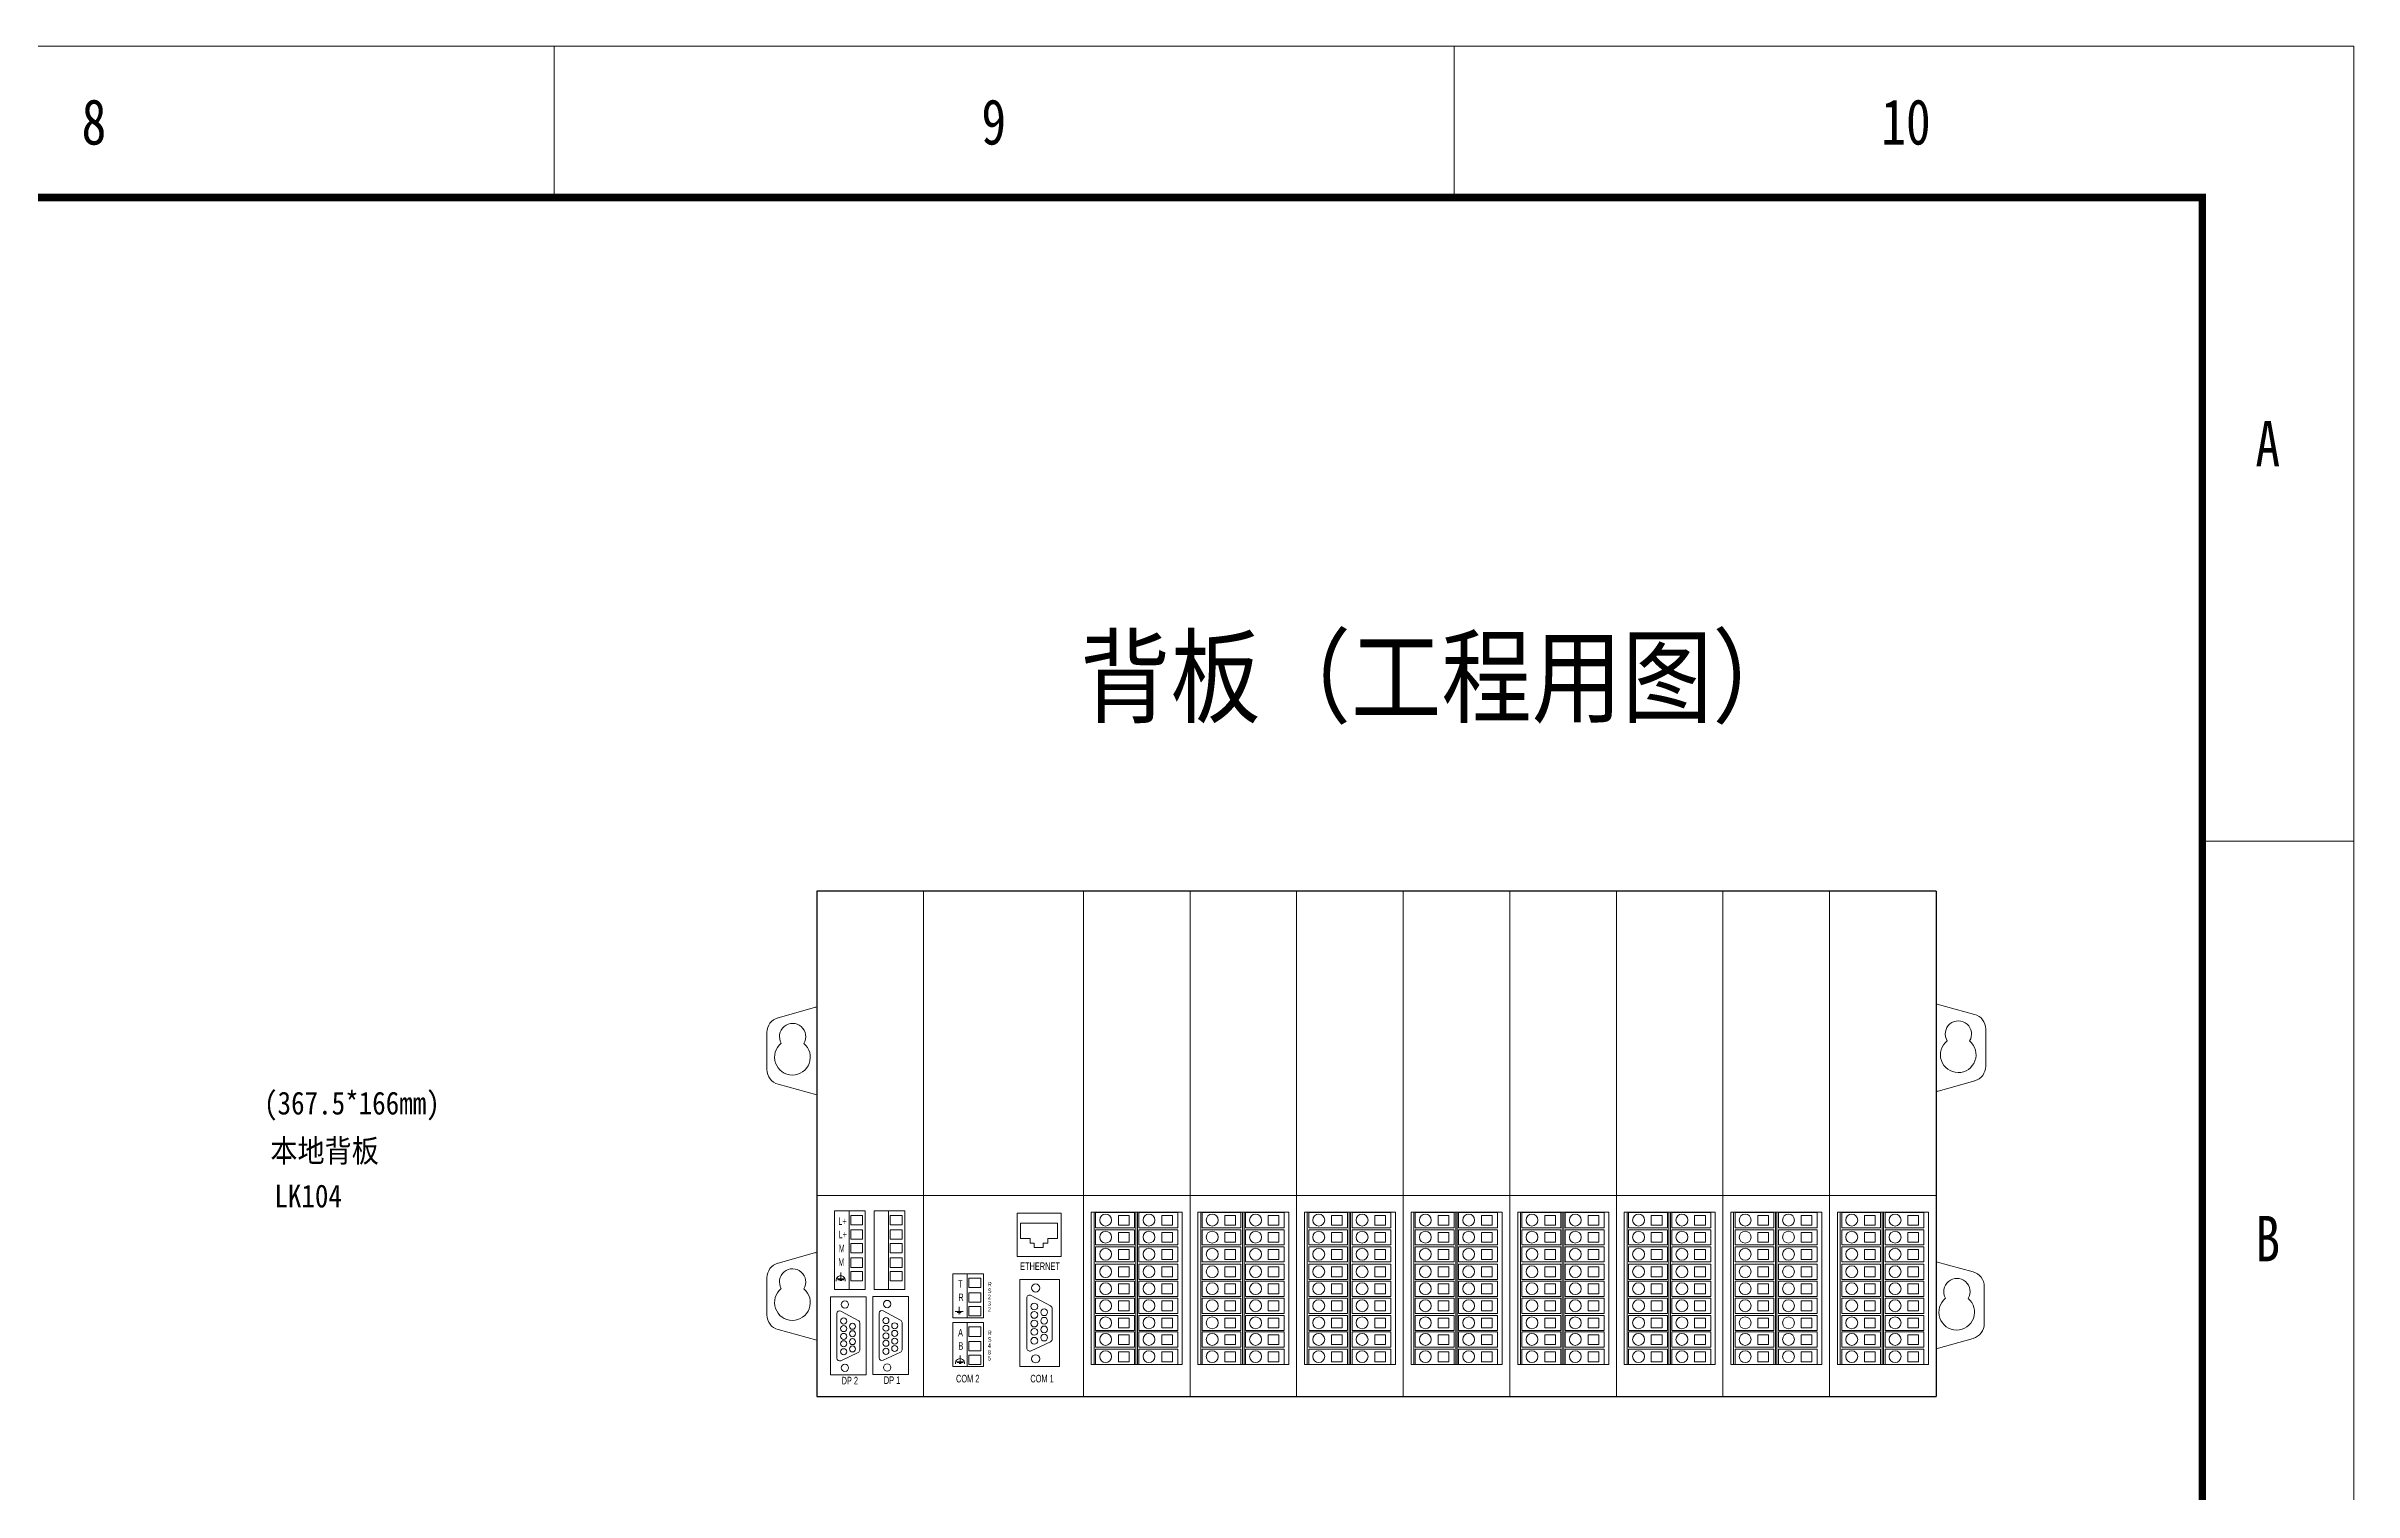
# Model space of a CAD drawing. Header units: millimetres. Extents: x 33157 to 59611, y -29750 to 1750.
# Drawn here: x 55303 to 56060, y 1274 to 1749 of the extents above; entities that cross this region are included whole.
import ezdxf

# ---------------------------------------------------------------- set-up
doc = ezdxf.new("R2010")
doc.units = ezdxf.units.MM
doc.layers.get('0').update_dxf_attribs({"lineweight": 18})
doc.layers.add('细实线', color=7, linetype='Continuous', lineweight=20)
doc.styles.add('HZ', font='arial.ttf')
doc.styles.get("Standard").update_dxf_attribs({"font": ''})
doc.styles.add('STYLE1', font='')
doc.styles.get('Standard').set_extended_font_data('宋体')
doc.styles.get('STYLE1').set_extended_font_data('宋体')

# ---------------------------------------------------------------- blocks, each defined once
blk = doc.blocks.new('和利时横图框')
for p, q in [((52460.65, 2358.48), (52460.65, 2308.73)), ((52756.12, 2358.48), (52756.12, 2308.73)), ((53051.59, 2097.33), (53001.84, 2097.33))]:
    blk.add_line(p, q)
blk.add_lwpolyline([(50096.91, 269.31), (53051.59, 269.31), (53051.59, 2358.48), (50096.91, 2358.48)], close=True)
blk.add_lwpolyline([(50221.27, 319.05, 2.49, 2.49, 0), (53001.84, 319.05, 2.49, 2.49, 0), (53001.84, 2308.73, 2.49, 2.49, 0), (50221.27, 2308.73, 2.49, 2.49, 0)], format="xyseb", close=True)
at = {"width": 0.8}
for s, height, p in [('8', 14.92, (52305.46, 2326.14)), ('9', 14.92, (52600.92, 2326.14)), ('10', 14.923, (52896.39, 2326.14)), ('A', 14.92, (53019.25, 2220.44)), ('B', 14.92, (53019.25, 1959.3))]:
    blk.add_text(s, height=height, dxfattribs=at).set_placement(p)
at = {"style": 'HZ'}
for tag, p, height in [('北京和利时自动化驱动技术有限公司', (51649.92, 520.69), 24.79), ('图纸阶段', (52857.22, 518.92), 24.79), ('图纸名称', (52301.11, 424.67), 42.5), ('会签人', (51825.94, 376.93), 24)]:
    blk.add_attdef(tag, p, '', height=height, dxfattribs=at)
at = {"color": 3, "style": 'HZ'}
for tag, p, height in [('工程名称', (52244.96, 517.73), 28.33), ('设计人', (51828.2, 464.14), 24), ('设计时间', (52033.27, 464.54), 24), ('审核人', (51826.82, 419.74), 24), ('设计时间', (52033.27, 421.17), 24), ('图纸编号', (52420.84, 373.66), 24.79), ('批准人', (51828.28, 330.45), 24), ('设计时间', (52033.27, 331.46), 24)]:
    blk.add_attdef(tag, p, '', height=height, dxfattribs=at)
at = {"color": 0, "style": 'HZ'}
blk.add_attdef('页码', (52501.6, 331.93), '', height=20, dxfattribs=at)

msp = doc.modelspace()

# ---------------------------------------------------------------- linework, layer by layer
for p, q in [((55590.8, 1471.07), (55590.8, 1305.07)), ((55643.3, 1471.07), (55643.3, 1305.07)), ((55678.3, 1471.07), (55678.3, 1305.07)), ((55713.3, 1471.07), (55713.3, 1305.07)), ((55713.3, 1471.07), (55713.3, 1305.07)), ((55748.3, 1471.07), (55748.3, 1305.07)), ((55783.3, 1471.07), (55783.3, 1305.07)), ((55783.3, 1471.07), (55783.3, 1305.07)), ((55818.3, 1471.07), (55818.3, 1305.07)), ((55853.3, 1471.07), (55853.3, 1305.07)), ((55853.3, 1471.07), (55853.3, 1305.07)), ((55888.3, 1471.07), (55888.3, 1305.07)), ((55543.01, 1429.46), (55555.75, 1433.04)), ((55555.36, 1432.89), (55555.21, 1432.89)), ((55935.91, 1430.58), (55923.21, 1434.05)), ((55539.36, 1424.64), (55539.36, 1412.44)), ((55939.59, 1413.56), (55939.59, 1425.76)), ((55543.05, 1407.62), (55555.75, 1404.15)), ((55935.95, 1408.74), (55923.21, 1405.16)), ((55923.59, 1405.31), (55923.75, 1405.31)), ((55555.8, 1371.07), (55923.3, 1371.07)), ((55566.36, 1366), (55566.36, 1340.19)), ((55579.33, 1366), (55579.33, 1340.19)), ((55646.8, 1365.66), (55646.8, 1315.52)), ((55646.8, 1365.66), (55660.55, 1365.66)), ((55660.55, 1365.66), (55674.29, 1365.66)), ((55660.55, 1365.66), (55660.55, 1315.52)), ((55661.03, 1365.66), (55661.03, 1315.52)), ((55681.8, 1365.66), (55695.55, 1365.66)), ((55681.8, 1365.66), (55681.8, 1315.52)), ((55695.55, 1365.66), (55695.55, 1315.52)), ((55695.55, 1365.66), (55709.29, 1365.66)), ((55696.03, 1365.66), (55696.03, 1315.52)), ((55716.8, 1365.66), (55730.55, 1365.66)), ((55716.8, 1365.66), (55716.8, 1315.52)), ((55730.55, 1365.66), (55730.55, 1315.52)), ((55730.55, 1365.66), (55744.29, 1365.66)), ((55731.03, 1365.66), (55731.03, 1315.52)), ((55751.8, 1365.66), (55765.55, 1365.66)), ((55751.8, 1365.66), (55751.8, 1315.52)), ((55765.55, 1365.66), (55765.55, 1315.52)), ((55765.55, 1365.66), (55779.29, 1365.66)), ((55766.03, 1365.66), (55766.03, 1315.52)), ((55786.8, 1365.66), (55800.55, 1365.66)), ((55786.8, 1365.66), (55786.8, 1315.52)), ((55800.55, 1365.66), (55800.55, 1315.52)), ((55800.55, 1365.66), (55814.29, 1365.66)), ((55801.03, 1365.66), (55801.03, 1315.52)), ((55821.8, 1365.66), (55835.55, 1365.66)), ((55821.8, 1365.66), (55821.8, 1315.52)), ((55835.55, 1365.66), (55835.55, 1315.52)), ((55835.55, 1365.66), (55849.29, 1365.66)), ((55836.03, 1365.66), (55836.03, 1315.52)), ((55856.8, 1365.66), (55870.55, 1365.66)), ((55856.8, 1365.66), (55856.8, 1315.52)), ((55870.55, 1365.66), (55870.55, 1315.52)), ((55870.55, 1365.66), (55884.29, 1365.66)), ((55871.03, 1365.66), (55871.03, 1315.52)), ((55891.8, 1365.66), (55905.55, 1365.66)), ((55891.8, 1365.66), (55891.8, 1315.52)), ((55905.55, 1365.66), (55905.55, 1315.52)), ((55905.55, 1365.66), (55919.29, 1365.66)), ((55906.03, 1365.66), (55906.03, 1315.52)), ((55634.81, 1361.97), (55622.65, 1361.97)), ((55622.65, 1361.97), (55622.65, 1356.96)), ((55622.65, 1356.96), (55625.84, 1356.96)), ((55625.84, 1356.96), (55625.84, 1355.44)), ((55631.58, 1356.96), (55634.81, 1356.96)), ((55631.58, 1355.44), (55631.58, 1356.96)), ((55634.81, 1356.96), (55634.81, 1361.97)), ((55543.01, 1348.85), (55555.75, 1352.44)), ((55555.36, 1352.29), (55555.21, 1352.29)), ((55625.84, 1355.44), (55627.13, 1355.44)), ((55627.13, 1355.44), (55627.13, 1353.95)), ((55627.13, 1353.95), (55630.1, 1353.95)), ((55630.1, 1355.44), (55631.58, 1355.44)), ((55630.1, 1353.95), (55630.1, 1355.44)), ((55935.41, 1345.99), (55923.3, 1349.3)), ((55539.36, 1344.04), (55539.36, 1331.84)), ((55562.42, 1343.69), (55564.8, 1343.69)), ((55562.69, 1343.39), (55564.61, 1343.39)), ((55563.29, 1343.11), (55563.93, 1343.11)), ((55563.6, 1343.69), (55563.6, 1345.75)), ((55605.16, 1345.35), (55605.16, 1330.87)), ((55602.52, 1334.5), (55602.52, 1332.96)), ((55624.69, 1337.38), (55624.69, 1320.98)), ((55626.17, 1338.26), (55632.53, 1334.81)), ((55633.05, 1323.94), (55633.05, 1333.93)), ((55939.09, 1328.97), (55939.09, 1341.17)), ((55543.05, 1327.02), (55555.75, 1323.55)), ((55562.36, 1332.31), (55562.36, 1317.63)), ((55563.68, 1333.1), (55569.38, 1330.01)), ((55569.84, 1320.27), (55569.84, 1329.22)), ((55576.24, 1332.44), (55576.24, 1317.76)), ((55577.57, 1333.23), (55583.26, 1330.14)), ((55583.73, 1320.41), (55583.73, 1329.35)), ((55600.39, 1330.87), (55610.45, 1330.87)), ((55603.86, 1332.96), (55601.17, 1332.96)), ((55601.88, 1332.64), (55603.16, 1332.64)), ((55602.26, 1332.19), (55602.84, 1332.19)), ((55602.52, 1332.96), (55603.86, 1332.96)), ((55605.16, 1329.36), (55605.16, 1314.87)), ((55563.63, 1316.82), (55569.33, 1319.46)), ((55577.52, 1316.95), (55583.21, 1319.6)), ((55602.77, 1316.48), (55602.77, 1318.54)), ((55626.11, 1320.07), (55632.47, 1323.03)), ((55935.45, 1324.16), (55923.3, 1320.74)), ((55600.39, 1314.87), (55610.45, 1314.87)), ((55601.59, 1316.48), (55603.96, 1316.48)), ((55601.86, 1316.19), (55603.78, 1316.19)), ((55602.46, 1315.9), (55603.1, 1315.9)), ((55555.8, 1305.07), (55593.8, 1305.07))]:
    msp.add_line(p, q)
at = {"lineweight": 30}
msp.add_line((55923.3, 1471.07), (55923.3, 1305.07), dxfattribs=at)
msp.add_lwpolyline([(55923.3, 1471.07), (55555.8, 1471.07), (55555.8, 1305.07), (55923.3, 1305.07)], dxfattribs=at)
for points in [[(55561.59, 1366), (55561.59, 1340.19), (55571.66, 1340.19), (55571.66, 1366)], [(55566.87, 1364.53), (55566.87, 1361.45), (55570.8, 1361.45), (55570.8, 1364.53)], [(55574.57, 1366), (55574.57, 1340.19), (55584.63, 1340.19), (55584.63, 1366)], [(55579.84, 1364.53), (55579.84, 1361.45), (55583.77, 1361.45), (55583.77, 1364.53)], [(55621.56, 1365.23), (55621.56, 1351.02), (55635.98, 1351.02), (55635.98, 1365.23)], [(55645.89, 1365.66), (55645.89, 1315.52), (55675.77, 1315.52), (55675.77, 1365.66)], [(55647.28, 1365.45), (55647.28, 1360.45), (55660.03, 1360.45), (55660.03, 1365.45)], [(55654.76, 1364.56), (55654.76, 1361.3), (55658.28, 1361.3), (55658.28, 1364.56)], [(55661.51, 1365.45), (55661.51, 1360.45), (55674.26, 1360.45), (55674.26, 1365.45)], [(55668.99, 1364.56), (55668.99, 1361.3), (55672.51, 1361.3), (55672.51, 1364.56)], [(55680.89, 1365.66), (55680.89, 1315.52), (55710.77, 1315.52), (55710.77, 1365.66)], [(55682.28, 1365.45), (55682.28, 1360.45), (55695.03, 1360.45), (55695.03, 1365.45)], [(55689.76, 1364.56), (55689.76, 1361.3), (55693.28, 1361.3), (55693.28, 1364.56)], [(55696.51, 1365.45), (55696.51, 1360.45), (55709.26, 1360.45), (55709.26, 1365.45)], [(55703.99, 1364.56), (55703.99, 1361.3), (55707.51, 1361.3), (55707.51, 1364.56)], [(55715.89, 1365.66), (55715.89, 1315.52), (55745.77, 1315.52), (55745.77, 1365.66)], [(55717.28, 1365.45), (55717.28, 1360.45), (55730.03, 1360.45), (55730.03, 1365.45)], [(55724.76, 1364.56), (55724.76, 1361.3), (55728.28, 1361.3), (55728.28, 1364.56)], [(55731.51, 1365.45), (55731.51, 1360.45), (55744.26, 1360.45), (55744.26, 1365.45)], [(55738.99, 1364.56), (55738.99, 1361.3), (55742.51, 1361.3), (55742.51, 1364.56)], [(55750.89, 1365.66), (55750.89, 1315.52), (55780.77, 1315.52), (55780.77, 1365.66)], [(55752.28, 1365.45), (55752.28, 1360.45), (55765.03, 1360.45), (55765.03, 1365.45)], [(55759.76, 1364.56), (55759.76, 1361.3), (55763.28, 1361.3), (55763.28, 1364.56)], [(55766.51, 1365.45), (55766.51, 1360.45), (55779.26, 1360.45), (55779.26, 1365.45)], [(55773.99, 1364.56), (55773.99, 1361.3), (55777.51, 1361.3), (55777.51, 1364.56)], [(55785.89, 1365.66), (55785.89, 1315.52), (55815.77, 1315.52), (55815.77, 1365.66)], [(55787.28, 1365.45), (55787.28, 1360.45), (55800.03, 1360.45), (55800.03, 1365.45)], [(55794.76, 1364.56), (55794.76, 1361.3), (55798.28, 1361.3), (55798.28, 1364.56)], [(55801.51, 1365.45), (55801.51, 1360.45), (55814.26, 1360.45), (55814.26, 1365.45)], [(55808.99, 1364.56), (55808.99, 1361.3), (55812.51, 1361.3), (55812.51, 1364.56)], [(55820.89, 1365.66), (55820.89, 1315.52), (55850.77, 1315.52), (55850.77, 1365.66)], [(55822.28, 1365.45), (55822.28, 1360.45), (55835.03, 1360.45), (55835.03, 1365.45)], [(55829.76, 1364.56), (55829.76, 1361.3), (55833.28, 1361.3), (55833.28, 1364.56)], [(55836.51, 1365.45), (55836.51, 1360.45), (55849.26, 1360.45), (55849.26, 1365.45)], [(55843.99, 1364.56), (55843.99, 1361.3), (55847.51, 1361.3), (55847.51, 1364.56)], [(55855.89, 1365.66), (55855.89, 1315.52), (55885.77, 1315.52), (55885.77, 1365.66)], [(55857.28, 1365.45), (55857.28, 1360.45), (55870.03, 1360.45), (55870.03, 1365.45)], [(55864.76, 1364.56), (55864.76, 1361.3), (55868.28, 1361.3), (55868.28, 1364.56)], [(55871.51, 1365.45), (55871.51, 1360.45), (55884.26, 1360.45), (55884.26, 1365.45)], [(55878.99, 1364.56), (55878.99, 1361.3), (55882.51, 1361.3), (55882.51, 1364.56)], [(55890.89, 1365.66), (55890.89, 1315.52), (55920.77, 1315.52), (55920.77, 1365.66)], [(55892.28, 1365.45), (55892.28, 1360.45), (55905.03, 1360.45), (55905.03, 1365.45)], [(55899.76, 1364.56), (55899.76, 1361.3), (55903.28, 1361.3), (55903.28, 1364.56)], [(55906.51, 1365.45), (55906.51, 1360.45), (55919.26, 1360.45), (55919.26, 1365.45)], [(55913.99, 1364.56), (55913.99, 1361.3), (55917.51, 1361.3), (55917.51, 1364.56)], [(55566.87, 1359.79), (55566.87, 1356.71), (55570.8, 1356.71), (55570.8, 1359.79)], [(55579.84, 1359.79), (55579.84, 1356.71), (55583.77, 1356.71), (55583.77, 1359.79)], [(55647.28, 1359.85), (55647.28, 1354.85), (55660.03, 1354.85), (55660.03, 1359.85)], [(55654.76, 1358.96), (55654.76, 1355.7), (55658.28, 1355.7), (55658.28, 1358.96)], [(55661.51, 1359.85), (55661.51, 1354.85), (55674.26, 1354.85), (55674.26, 1359.85)], [(55668.99, 1358.96), (55668.99, 1355.7), (55672.51, 1355.7), (55672.51, 1358.96)], [(55682.28, 1359.85), (55682.28, 1354.85), (55695.03, 1354.85), (55695.03, 1359.85)], [(55689.76, 1358.96), (55689.76, 1355.7), (55693.28, 1355.7), (55693.28, 1358.96)], [(55696.51, 1359.85), (55696.51, 1354.85), (55709.26, 1354.85), (55709.26, 1359.85)], [(55703.99, 1358.96), (55703.99, 1355.7), (55707.51, 1355.7), (55707.51, 1358.96)], [(55717.28, 1359.85), (55717.28, 1354.85), (55730.03, 1354.85), (55730.03, 1359.85)], [(55724.76, 1358.96), (55724.76, 1355.7), (55728.28, 1355.7), (55728.28, 1358.96)], [(55731.51, 1359.85), (55731.51, 1354.85), (55744.26, 1354.85), (55744.26, 1359.85)], [(55738.99, 1358.96), (55738.99, 1355.7), (55742.51, 1355.7), (55742.51, 1358.96)], [(55752.28, 1359.85), (55752.28, 1354.85), (55765.03, 1354.85), (55765.03, 1359.85)], [(55759.76, 1358.96), (55759.76, 1355.7), (55763.28, 1355.7), (55763.28, 1358.96)], [(55766.51, 1359.85), (55766.51, 1354.85), (55779.26, 1354.85), (55779.26, 1359.85)], [(55773.99, 1358.96), (55773.99, 1355.7), (55777.51, 1355.7), (55777.51, 1358.96)], [(55787.28, 1359.85), (55787.28, 1354.85), (55800.03, 1354.85), (55800.03, 1359.85)], [(55794.76, 1358.96), (55794.76, 1355.7), (55798.28, 1355.7), (55798.28, 1358.96)], [(55801.51, 1359.85), (55801.51, 1354.85), (55814.26, 1354.85), (55814.26, 1359.85)], [(55808.99, 1358.96), (55808.99, 1355.7), (55812.51, 1355.7), (55812.51, 1358.96)], [(55822.28, 1359.85), (55822.28, 1354.85), (55835.03, 1354.85), (55835.03, 1359.85)], [(55829.76, 1358.96), (55829.76, 1355.7), (55833.28, 1355.7), (55833.28, 1358.96)], [(55836.51, 1359.85), (55836.51, 1354.85), (55849.26, 1354.85), (55849.26, 1359.85)], [(55843.99, 1358.96), (55843.99, 1355.7), (55847.51, 1355.7), (55847.51, 1358.96)], [(55857.28, 1359.85), (55857.28, 1354.85), (55870.03, 1354.85), (55870.03, 1359.85)], [(55864.76, 1358.96), (55864.76, 1355.7), (55868.28, 1355.7), (55868.28, 1358.96)], [(55871.51, 1359.85), (55871.51, 1354.85), (55884.26, 1354.85), (55884.26, 1359.85)], [(55878.99, 1358.96), (55878.99, 1355.7), (55882.51, 1355.7), (55882.51, 1358.96)], [(55892.28, 1359.85), (55892.28, 1354.85), (55905.03, 1354.85), (55905.03, 1359.85)], [(55899.76, 1358.96), (55899.76, 1355.7), (55903.28, 1355.7), (55903.28, 1358.96)], [(55906.51, 1359.85), (55906.51, 1354.85), (55919.26, 1354.85), (55919.26, 1359.85)], [(55913.99, 1358.96), (55913.99, 1355.7), (55917.51, 1355.7), (55917.51, 1358.96)], [(55566.87, 1355.3), (55566.87, 1352.23), (55570.8, 1352.23), (55570.8, 1355.3)], [(55566.87, 1350.56), (55566.87, 1347.48), (55570.8, 1347.48), (55570.8, 1350.56)], [(55579.84, 1355.3), (55579.84, 1352.23), (55583.77, 1352.23), (55583.77, 1355.3)], [(55579.84, 1350.56), (55579.84, 1347.48), (55583.77, 1347.48), (55583.77, 1350.56)], [(55647.28, 1354.25), (55647.28, 1349.25), (55660.03, 1349.25), (55660.03, 1354.25)], [(55654.76, 1353.36), (55654.76, 1350.1), (55658.28, 1350.1), (55658.28, 1353.36)], [(55661.51, 1354.25), (55661.51, 1349.25), (55674.26, 1349.25), (55674.26, 1354.25)], [(55668.99, 1353.36), (55668.99, 1350.1), (55672.51, 1350.1), (55672.51, 1353.36)], [(55682.28, 1354.25), (55682.28, 1349.25), (55695.03, 1349.25), (55695.03, 1354.25)], [(55689.76, 1353.36), (55689.76, 1350.1), (55693.28, 1350.1), (55693.28, 1353.36)], [(55696.51, 1354.25), (55696.51, 1349.25), (55709.26, 1349.25), (55709.26, 1354.25)], [(55703.99, 1353.36), (55703.99, 1350.1), (55707.51, 1350.1), (55707.51, 1353.36)], [(55717.28, 1354.25), (55717.28, 1349.25), (55730.03, 1349.25), (55730.03, 1354.25)], [(55724.76, 1353.36), (55724.76, 1350.1), (55728.28, 1350.1), (55728.28, 1353.36)], [(55731.51, 1354.25), (55731.51, 1349.25), (55744.26, 1349.25), (55744.26, 1354.25)], [(55738.99, 1353.36), (55738.99, 1350.1), (55742.51, 1350.1), (55742.51, 1353.36)], [(55752.28, 1354.25), (55752.28, 1349.25), (55765.03, 1349.25), (55765.03, 1354.25)], [(55759.76, 1353.36), (55759.76, 1350.1), (55763.28, 1350.1), (55763.28, 1353.36)], [(55766.51, 1354.25), (55766.51, 1349.25), (55779.26, 1349.25), (55779.26, 1354.25)], [(55773.99, 1353.36), (55773.99, 1350.1), (55777.51, 1350.1), (55777.51, 1353.36)], [(55787.28, 1354.25), (55787.28, 1349.25), (55800.03, 1349.25), (55800.03, 1354.25)], [(55794.76, 1353.36), (55794.76, 1350.1), (55798.28, 1350.1), (55798.28, 1353.36)], [(55801.51, 1354.25), (55801.51, 1349.25), (55814.26, 1349.25), (55814.26, 1354.25)], [(55808.99, 1353.36), (55808.99, 1350.1), (55812.51, 1350.1), (55812.51, 1353.36)], [(55822.28, 1354.25), (55822.28, 1349.25), (55835.03, 1349.25), (55835.03, 1354.25)], [(55829.76, 1353.36), (55829.76, 1350.1), (55833.28, 1350.1), (55833.28, 1353.36)], [(55836.51, 1354.25), (55836.51, 1349.25), (55849.26, 1349.25), (55849.26, 1354.25)], [(55843.99, 1353.36), (55843.99, 1350.1), (55847.51, 1350.1), (55847.51, 1353.36)], [(55857.28, 1354.25), (55857.28, 1349.25), (55870.03, 1349.25), (55870.03, 1354.25)], [(55864.76, 1353.36), (55864.76, 1350.1), (55868.28, 1350.1), (55868.28, 1353.36)], [(55871.51, 1354.25), (55871.51, 1349.25), (55884.26, 1349.25), (55884.26, 1354.25)], [(55878.99, 1353.36), (55878.99, 1350.1), (55882.51, 1350.1), (55882.51, 1353.36)], [(55892.28, 1354.25), (55892.28, 1349.25), (55905.03, 1349.25), (55905.03, 1354.25)], [(55899.76, 1353.36), (55899.76, 1350.1), (55903.28, 1350.1), (55903.28, 1353.36)], [(55906.51, 1354.25), (55906.51, 1349.25), (55919.26, 1349.25), (55919.26, 1354.25)], [(55913.99, 1353.36), (55913.99, 1350.1), (55917.51, 1350.1), (55917.51, 1353.36)], [(55566.87, 1346.12), (55566.87, 1343.04), (55570.8, 1343.04), (55570.8, 1346.12)], [(55579.84, 1346.12), (55579.84, 1343.04), (55583.77, 1343.04), (55583.77, 1346.12)], [(55605.67, 1343.88), (55605.67, 1340.81), (55609.6, 1340.81), (55609.6, 1343.88)], [(55622.37, 1343.48), (55635.45, 1343.48), (55635.45, 1314.87), (55622.37, 1314.87)], [(55647.28, 1348.52), (55647.28, 1343.52), (55660.03, 1343.52), (55660.03, 1348.52)], [(55647.28, 1342.92), (55647.28, 1337.92), (55660.03, 1337.92), (55660.03, 1342.92)], [(55654.76, 1347.63), (55654.76, 1344.37), (55658.28, 1344.37), (55658.28, 1347.63)], [(55654.76, 1342.03), (55654.76, 1338.77), (55658.28, 1338.77), (55658.28, 1342.03)], [(55661.51, 1348.52), (55661.51, 1343.52), (55674.26, 1343.52), (55674.26, 1348.52)], [(55661.51, 1342.92), (55661.51, 1337.92), (55674.26, 1337.92), (55674.26, 1342.92)], [(55668.99, 1347.63), (55668.99, 1344.37), (55672.51, 1344.37), (55672.51, 1347.63)], [(55668.99, 1342.03), (55668.99, 1338.77), (55672.51, 1338.77), (55672.51, 1342.03)], [(55682.28, 1348.52), (55682.28, 1343.52), (55695.03, 1343.52), (55695.03, 1348.52)], [(55682.28, 1342.92), (55682.28, 1337.92), (55695.03, 1337.92), (55695.03, 1342.92)], [(55689.76, 1347.63), (55689.76, 1344.37), (55693.28, 1344.37), (55693.28, 1347.63)], [(55689.76, 1342.03), (55689.76, 1338.77), (55693.28, 1338.77), (55693.28, 1342.03)], [(55696.51, 1348.52), (55696.51, 1343.52), (55709.26, 1343.52), (55709.26, 1348.52)], [(55696.51, 1342.92), (55696.51, 1337.92), (55709.26, 1337.92), (55709.26, 1342.92)], [(55703.99, 1347.63), (55703.99, 1344.37), (55707.51, 1344.37), (55707.51, 1347.63)], [(55703.99, 1342.03), (55703.99, 1338.77), (55707.51, 1338.77), (55707.51, 1342.03)], [(55717.28, 1348.52), (55717.28, 1343.52), (55730.03, 1343.52), (55730.03, 1348.52)], [(55717.28, 1342.92), (55717.28, 1337.92), (55730.03, 1337.92), (55730.03, 1342.92)], [(55724.76, 1347.63), (55724.76, 1344.37), (55728.28, 1344.37), (55728.28, 1347.63)], [(55724.76, 1342.03), (55724.76, 1338.77), (55728.28, 1338.77), (55728.28, 1342.03)], [(55731.51, 1348.52), (55731.51, 1343.52), (55744.26, 1343.52), (55744.26, 1348.52)], [(55731.51, 1342.92), (55731.51, 1337.92), (55744.26, 1337.92), (55744.26, 1342.92)], [(55738.99, 1347.63), (55738.99, 1344.37), (55742.51, 1344.37), (55742.51, 1347.63)], [(55738.99, 1342.03), (55738.99, 1338.77), (55742.51, 1338.77), (55742.51, 1342.03)], [(55752.28, 1348.52), (55752.28, 1343.52), (55765.03, 1343.52), (55765.03, 1348.52)], [(55752.28, 1342.92), (55752.28, 1337.92), (55765.03, 1337.92), (55765.03, 1342.92)], [(55759.76, 1347.63), (55759.76, 1344.37), (55763.28, 1344.37), (55763.28, 1347.63)], [(55759.76, 1342.03), (55759.76, 1338.77), (55763.28, 1338.77), (55763.28, 1342.03)], [(55766.51, 1348.52), (55766.51, 1343.52), (55779.26, 1343.52), (55779.26, 1348.52)], [(55766.51, 1342.92), (55766.51, 1337.92), (55779.26, 1337.92), (55779.26, 1342.92)], [(55773.99, 1347.63), (55773.99, 1344.37), (55777.51, 1344.37), (55777.51, 1347.63)], [(55773.99, 1342.03), (55773.99, 1338.77), (55777.51, 1338.77), (55777.51, 1342.03)], [(55787.28, 1348.52), (55787.28, 1343.52), (55800.03, 1343.52), (55800.03, 1348.52)], [(55787.28, 1342.92), (55787.28, 1337.92), (55800.03, 1337.92), (55800.03, 1342.92)], [(55794.76, 1347.63), (55794.76, 1344.37), (55798.28, 1344.37), (55798.28, 1347.63)], [(55794.76, 1342.03), (55794.76, 1338.77), (55798.28, 1338.77), (55798.28, 1342.03)], [(55801.51, 1348.52), (55801.51, 1343.52), (55814.26, 1343.52), (55814.26, 1348.52)], [(55801.51, 1342.92), (55801.51, 1337.92), (55814.26, 1337.92), (55814.26, 1342.92)], [(55808.99, 1347.63), (55808.99, 1344.37), (55812.51, 1344.37), (55812.51, 1347.63)], [(55808.99, 1342.03), (55808.99, 1338.77), (55812.51, 1338.77), (55812.51, 1342.03)], [(55822.28, 1348.52), (55822.28, 1343.52), (55835.03, 1343.52), (55835.03, 1348.52)], [(55822.28, 1342.92), (55822.28, 1337.92), (55835.03, 1337.92), (55835.03, 1342.92)], [(55829.76, 1347.63), (55829.76, 1344.37), (55833.28, 1344.37), (55833.28, 1347.63)], [(55829.76, 1342.03), (55829.76, 1338.77), (55833.28, 1338.77), (55833.28, 1342.03)], [(55836.51, 1348.52), (55836.51, 1343.52), (55849.26, 1343.52), (55849.26, 1348.52)], [(55836.51, 1342.92), (55836.51, 1337.92), (55849.26, 1337.92), (55849.26, 1342.92)], [(55843.99, 1347.63), (55843.99, 1344.37), (55847.51, 1344.37), (55847.51, 1347.63)], [(55843.99, 1342.03), (55843.99, 1338.77), (55847.51, 1338.77), (55847.51, 1342.03)], [(55857.28, 1348.52), (55857.28, 1343.52), (55870.03, 1343.52), (55870.03, 1348.52)], [(55857.28, 1342.92), (55857.28, 1337.92), (55870.03, 1337.92), (55870.03, 1342.92)], [(55864.76, 1347.63), (55864.76, 1344.37), (55868.28, 1344.37), (55868.28, 1347.63)], [(55864.76, 1342.03), (55864.76, 1338.77), (55868.28, 1338.77), (55868.28, 1342.03)], [(55871.51, 1348.52), (55871.51, 1343.52), (55884.26, 1343.52), (55884.26, 1348.52)], [(55871.51, 1342.92), (55871.51, 1337.92), (55884.26, 1337.92), (55884.26, 1342.92)], [(55878.99, 1347.63), (55878.99, 1344.37), (55882.51, 1344.37), (55882.51, 1347.63)], [(55878.99, 1342.03), (55878.99, 1338.77), (55882.51, 1338.77), (55882.51, 1342.03)], [(55892.28, 1348.52), (55892.28, 1343.52), (55905.03, 1343.52), (55905.03, 1348.52)], [(55892.28, 1342.92), (55892.28, 1337.92), (55905.03, 1337.92), (55905.03, 1342.92)], [(55899.76, 1347.63), (55899.76, 1344.37), (55903.28, 1344.37), (55903.28, 1347.63)], [(55899.76, 1342.03), (55899.76, 1338.77), (55903.28, 1338.77), (55903.28, 1342.03)], [(55906.51, 1348.52), (55906.51, 1343.52), (55919.26, 1343.52), (55919.26, 1348.52)], [(55906.51, 1342.92), (55906.51, 1337.92), (55919.26, 1337.92), (55919.26, 1342.92)], [(55913.99, 1347.63), (55913.99, 1344.37), (55917.51, 1344.37), (55917.51, 1347.63)], [(55913.99, 1342.03), (55913.99, 1338.77), (55917.51, 1338.77), (55917.51, 1342.03)], [(55560.28, 1337.77), (55571.99, 1337.77), (55571.99, 1312.16), (55560.28, 1312.16)], [(55574.16, 1337.9), (55585.87, 1337.9), (55585.87, 1312.29), (55574.16, 1312.29)], [(55605.67, 1339.14), (55605.67, 1336.06), (55609.6, 1336.06), (55609.6, 1339.14)], [(55605.67, 1334.65), (55605.67, 1331.58), (55609.6, 1331.58), (55609.6, 1334.65)], [(55647.28, 1337.32), (55647.28, 1332.32), (55660.03, 1332.32), (55660.03, 1337.32)], [(55654.76, 1336.43), (55654.76, 1333.17), (55658.28, 1333.17), (55658.28, 1336.43)], [(55661.51, 1337.32), (55661.51, 1332.32), (55674.26, 1332.32), (55674.26, 1337.32)], [(55668.99, 1336.43), (55668.99, 1333.17), (55672.51, 1333.17), (55672.51, 1336.43)], [(55682.28, 1337.32), (55682.28, 1332.32), (55695.03, 1332.32), (55695.03, 1337.32)], [(55689.76, 1336.43), (55689.76, 1333.17), (55693.28, 1333.17), (55693.28, 1336.43)], [(55696.51, 1337.32), (55696.51, 1332.32), (55709.26, 1332.32), (55709.26, 1337.32)], [(55703.99, 1336.43), (55703.99, 1333.17), (55707.51, 1333.17), (55707.51, 1336.43)], [(55717.28, 1337.32), (55717.28, 1332.32), (55730.03, 1332.32), (55730.03, 1337.32)], [(55724.76, 1336.43), (55724.76, 1333.17), (55728.28, 1333.17), (55728.28, 1336.43)], [(55731.51, 1337.32), (55731.51, 1332.32), (55744.26, 1332.32), (55744.26, 1337.32)], [(55738.99, 1336.43), (55738.99, 1333.17), (55742.51, 1333.17), (55742.51, 1336.43)], [(55752.28, 1337.32), (55752.28, 1332.32), (55765.03, 1332.32), (55765.03, 1337.32)], [(55759.76, 1336.43), (55759.76, 1333.17), (55763.28, 1333.17), (55763.28, 1336.43)], [(55766.51, 1337.32), (55766.51, 1332.32), (55779.26, 1332.32), (55779.26, 1337.32)], [(55773.99, 1336.43), (55773.99, 1333.17), (55777.51, 1333.17), (55777.51, 1336.43)], [(55787.28, 1337.32), (55787.28, 1332.32), (55800.03, 1332.32), (55800.03, 1337.32)], [(55794.76, 1336.43), (55794.76, 1333.17), (55798.28, 1333.17), (55798.28, 1336.43)], [(55801.51, 1337.32), (55801.51, 1332.32), (55814.26, 1332.32), (55814.26, 1337.32)], [(55808.99, 1336.43), (55808.99, 1333.17), (55812.51, 1333.17), (55812.51, 1336.43)], [(55822.28, 1337.32), (55822.28, 1332.32), (55835.03, 1332.32), (55835.03, 1337.32)], [(55829.76, 1336.43), (55829.76, 1333.17), (55833.28, 1333.17), (55833.28, 1336.43)], [(55836.51, 1337.32), (55836.51, 1332.32), (55849.26, 1332.32), (55849.26, 1337.32)], [(55843.99, 1336.43), (55843.99, 1333.17), (55847.51, 1333.17), (55847.51, 1336.43)], [(55857.28, 1337.32), (55857.28, 1332.32), (55870.03, 1332.32), (55870.03, 1337.32)], [(55864.76, 1336.43), (55864.76, 1333.17), (55868.28, 1333.17), (55868.28, 1336.43)], [(55871.51, 1337.32), (55871.51, 1332.32), (55884.26, 1332.32), (55884.26, 1337.32)], [(55878.99, 1336.43), (55878.99, 1333.17), (55882.51, 1333.17), (55882.51, 1336.43)], [(55892.28, 1337.32), (55892.28, 1332.32), (55905.03, 1332.32), (55905.03, 1337.32)], [(55899.76, 1336.43), (55899.76, 1333.17), (55903.28, 1333.17), (55903.28, 1336.43)], [(55906.51, 1337.32), (55906.51, 1332.32), (55919.26, 1332.32), (55919.26, 1337.32)], [(55913.99, 1336.43), (55913.99, 1333.17), (55917.51, 1333.17), (55917.51, 1336.43)], [(55605.67, 1327.89), (55605.67, 1324.81), (55609.6, 1324.81), (55609.6, 1327.89)], [(55647.28, 1331.71), (55647.28, 1326.71), (55660.03, 1326.71), (55660.03, 1331.71)], [(55647.28, 1326.25), (55647.28, 1321.25), (55660.03, 1321.25), (55660.03, 1326.25)], [(55654.76, 1330.81), (55654.76, 1327.56), (55658.28, 1327.56), (55658.28, 1330.81)], [(55661.51, 1331.71), (55661.51, 1326.71), (55674.26, 1326.71), (55674.26, 1331.71)], [(55661.51, 1326.25), (55661.51, 1321.25), (55674.26, 1321.25), (55674.26, 1326.25)], [(55668.99, 1330.81), (55668.99, 1327.56), (55672.51, 1327.56), (55672.51, 1330.81)], [(55682.28, 1331.71), (55682.28, 1326.71), (55695.03, 1326.71), (55695.03, 1331.71)], [(55682.28, 1326.25), (55682.28, 1321.25), (55695.03, 1321.25), (55695.03, 1326.25)], [(55689.76, 1330.81), (55689.76, 1327.56), (55693.28, 1327.56), (55693.28, 1330.81)], [(55696.51, 1331.71), (55696.51, 1326.71), (55709.26, 1326.71), (55709.26, 1331.71)], [(55696.51, 1326.25), (55696.51, 1321.25), (55709.26, 1321.25), (55709.26, 1326.25)], [(55703.99, 1330.81), (55703.99, 1327.56), (55707.51, 1327.56), (55707.51, 1330.81)], [(55717.28, 1331.71), (55717.28, 1326.71), (55730.03, 1326.71), (55730.03, 1331.71)], [(55717.28, 1326.25), (55717.28, 1321.25), (55730.03, 1321.25), (55730.03, 1326.25)], [(55724.76, 1330.81), (55724.76, 1327.56), (55728.28, 1327.56), (55728.28, 1330.81)], [(55731.51, 1331.71), (55731.51, 1326.71), (55744.26, 1326.71), (55744.26, 1331.71)], [(55731.51, 1326.25), (55731.51, 1321.25), (55744.26, 1321.25), (55744.26, 1326.25)], [(55738.99, 1330.81), (55738.99, 1327.56), (55742.51, 1327.56), (55742.51, 1330.81)], [(55752.28, 1331.71), (55752.28, 1326.71), (55765.03, 1326.71), (55765.03, 1331.71)], [(55752.28, 1326.25), (55752.28, 1321.25), (55765.03, 1321.25), (55765.03, 1326.25)], [(55759.76, 1330.81), (55759.76, 1327.56), (55763.28, 1327.56), (55763.28, 1330.81)], [(55766.51, 1331.71), (55766.51, 1326.71), (55779.26, 1326.71), (55779.26, 1331.71)], [(55766.51, 1326.25), (55766.51, 1321.25), (55779.26, 1321.25), (55779.26, 1326.25)], [(55773.99, 1330.81), (55773.99, 1327.56), (55777.51, 1327.56), (55777.51, 1330.81)], [(55787.28, 1331.71), (55787.28, 1326.71), (55800.03, 1326.71), (55800.03, 1331.71)], [(55787.28, 1326.25), (55787.28, 1321.25), (55800.03, 1321.25), (55800.03, 1326.25)], [(55794.76, 1330.81), (55794.76, 1327.56), (55798.28, 1327.56), (55798.28, 1330.81)], [(55801.51, 1331.71), (55801.51, 1326.71), (55814.26, 1326.71), (55814.26, 1331.71)], [(55801.51, 1326.25), (55801.51, 1321.25), (55814.26, 1321.25), (55814.26, 1326.25)], [(55808.99, 1330.81), (55808.99, 1327.56), (55812.51, 1327.56), (55812.51, 1330.81)], [(55822.28, 1331.71), (55822.28, 1326.71), (55835.03, 1326.71), (55835.03, 1331.71)], [(55822.28, 1326.25), (55822.28, 1321.25), (55835.03, 1321.25), (55835.03, 1326.25)], [(55829.76, 1330.81), (55829.76, 1327.56), (55833.28, 1327.56), (55833.28, 1330.81)], [(55836.51, 1331.71), (55836.51, 1326.71), (55849.26, 1326.71), (55849.26, 1331.71)], [(55836.51, 1326.25), (55836.51, 1321.25), (55849.26, 1321.25), (55849.26, 1326.25)], [(55843.99, 1330.81), (55843.99, 1327.56), (55847.51, 1327.56), (55847.51, 1330.81)], [(55857.28, 1331.71), (55857.28, 1326.71), (55870.03, 1326.71), (55870.03, 1331.71)], [(55857.28, 1326.25), (55857.28, 1321.25), (55870.03, 1321.25), (55870.03, 1326.25)], [(55864.76, 1330.81), (55864.76, 1327.56), (55868.28, 1327.56), (55868.28, 1330.81)], [(55871.51, 1331.71), (55871.51, 1326.71), (55884.26, 1326.71), (55884.26, 1331.71)], [(55871.51, 1326.25), (55871.51, 1321.25), (55884.26, 1321.25), (55884.26, 1326.25)], [(55878.99, 1330.81), (55878.99, 1327.56), (55882.51, 1327.56), (55882.51, 1330.81)], [(55892.28, 1331.71), (55892.28, 1326.71), (55905.03, 1326.71), (55905.03, 1331.71)], [(55892.28, 1326.25), (55892.28, 1321.25), (55905.03, 1321.25), (55905.03, 1326.25)], [(55899.76, 1330.81), (55899.76, 1327.56), (55903.28, 1327.56), (55903.28, 1330.81)], [(55906.51, 1331.71), (55906.51, 1326.71), (55919.26, 1326.71), (55919.26, 1331.71)], [(55906.51, 1326.25), (55906.51, 1321.25), (55919.26, 1321.25), (55919.26, 1326.25)], [(55913.99, 1330.81), (55913.99, 1327.56), (55917.51, 1327.56), (55917.51, 1330.81)], [(55605.67, 1323.14), (55605.67, 1320.07), (55609.6, 1320.07), (55609.6, 1323.14)], [(55605.67, 1318.66), (55605.67, 1315.58), (55609.6, 1315.58), (55609.6, 1318.66)], [(55647.28, 1320.62), (55647.28, 1315.62), (55660.03, 1315.62), (55660.03, 1320.62)], [(55654.76, 1325.35), (55654.76, 1322.09), (55658.28, 1322.09), (55658.28, 1325.35)], [(55654.76, 1319.72), (55654.76, 1316.47), (55658.28, 1316.47), (55658.28, 1319.72)], [(55661.51, 1320.62), (55661.51, 1315.62), (55674.26, 1315.62), (55674.26, 1320.62)], [(55668.99, 1325.35), (55668.99, 1322.09), (55672.51, 1322.09), (55672.51, 1325.35)], [(55668.99, 1319.72), (55668.99, 1316.47), (55672.51, 1316.47), (55672.51, 1319.72)], [(55682.28, 1320.62), (55682.28, 1315.62), (55695.03, 1315.62), (55695.03, 1320.62)], [(55689.76, 1325.35), (55689.76, 1322.09), (55693.28, 1322.09), (55693.28, 1325.35)], [(55689.76, 1319.72), (55689.76, 1316.47), (55693.28, 1316.47), (55693.28, 1319.72)], [(55696.51, 1320.62), (55696.51, 1315.62), (55709.26, 1315.62), (55709.26, 1320.62)], [(55703.99, 1325.35), (55703.99, 1322.09), (55707.51, 1322.09), (55707.51, 1325.35)], [(55703.99, 1319.72), (55703.99, 1316.47), (55707.51, 1316.47), (55707.51, 1319.72)], [(55717.28, 1320.62), (55717.28, 1315.62), (55730.03, 1315.62), (55730.03, 1320.62)], [(55724.76, 1325.35), (55724.76, 1322.09), (55728.28, 1322.09), (55728.28, 1325.35)], [(55724.76, 1319.72), (55724.76, 1316.47), (55728.28, 1316.47), (55728.28, 1319.72)], [(55731.51, 1320.62), (55731.51, 1315.62), (55744.26, 1315.62), (55744.26, 1320.62)], [(55738.99, 1325.35), (55738.99, 1322.09), (55742.51, 1322.09), (55742.51, 1325.35)], [(55738.99, 1319.72), (55738.99, 1316.47), (55742.51, 1316.47), (55742.51, 1319.72)], [(55752.28, 1320.62), (55752.28, 1315.62), (55765.03, 1315.62), (55765.03, 1320.62)], [(55759.76, 1325.35), (55759.76, 1322.09), (55763.28, 1322.09), (55763.28, 1325.35)], [(55759.76, 1319.72), (55759.76, 1316.47), (55763.28, 1316.47), (55763.28, 1319.72)], [(55766.51, 1320.62), (55766.51, 1315.62), (55779.26, 1315.62), (55779.26, 1320.62)], [(55773.99, 1325.35), (55773.99, 1322.09), (55777.51, 1322.09), (55777.51, 1325.35)], [(55773.99, 1319.72), (55773.99, 1316.47), (55777.51, 1316.47), (55777.51, 1319.72)], [(55787.28, 1320.62), (55787.28, 1315.62), (55800.03, 1315.62), (55800.03, 1320.62)], [(55794.76, 1325.35), (55794.76, 1322.09), (55798.28, 1322.09), (55798.28, 1325.35)], [(55794.76, 1319.72), (55794.76, 1316.47), (55798.28, 1316.47), (55798.28, 1319.72)], [(55801.51, 1320.62), (55801.51, 1315.62), (55814.26, 1315.62), (55814.26, 1320.62)], [(55808.99, 1325.35), (55808.99, 1322.09), (55812.51, 1322.09), (55812.51, 1325.35)], [(55808.99, 1319.72), (55808.99, 1316.47), (55812.51, 1316.47), (55812.51, 1319.72)], [(55822.28, 1320.62), (55822.28, 1315.62), (55835.03, 1315.62), (55835.03, 1320.62)], [(55829.76, 1325.35), (55829.76, 1322.09), (55833.28, 1322.09), (55833.28, 1325.35)], [(55829.76, 1319.72), (55829.76, 1316.47), (55833.28, 1316.47), (55833.28, 1319.72)], [(55836.51, 1320.62), (55836.51, 1315.62), (55849.26, 1315.62), (55849.26, 1320.62)], [(55843.99, 1325.35), (55843.99, 1322.09), (55847.51, 1322.09), (55847.51, 1325.35)], [(55843.99, 1319.72), (55843.99, 1316.47), (55847.51, 1316.47), (55847.51, 1319.72)], [(55857.28, 1320.62), (55857.28, 1315.62), (55870.03, 1315.62), (55870.03, 1320.62)], [(55864.76, 1325.35), (55864.76, 1322.09), (55868.28, 1322.09), (55868.28, 1325.35)], [(55864.76, 1319.72), (55864.76, 1316.47), (55868.28, 1316.47), (55868.28, 1319.72)], [(55871.51, 1320.62), (55871.51, 1315.62), (55884.26, 1315.62), (55884.26, 1320.62)], [(55878.99, 1325.35), (55878.99, 1322.09), (55882.51, 1322.09), (55882.51, 1325.35)], [(55878.99, 1319.72), (55878.99, 1316.47), (55882.51, 1316.47), (55882.51, 1319.72)], [(55892.28, 1320.62), (55892.28, 1315.62), (55905.03, 1315.62), (55905.03, 1320.62)], [(55899.76, 1325.35), (55899.76, 1322.09), (55903.28, 1322.09), (55903.28, 1325.35)], [(55899.76, 1319.72), (55899.76, 1316.47), (55903.28, 1316.47), (55903.28, 1319.72)], [(55906.51, 1320.62), (55906.51, 1315.62), (55919.26, 1315.62), (55919.26, 1320.62)], [(55913.99, 1325.35), (55913.99, 1322.09), (55917.51, 1322.09), (55917.51, 1325.35)], [(55913.99, 1319.72), (55913.99, 1316.47), (55917.51, 1316.47), (55917.51, 1319.72)]]:
    msp.add_lwpolyline(points, close=True)
for points in [[(55610.45, 1330.87), (55610.45, 1345.35), (55600.39, 1345.35), (55600.39, 1330.87)], [(55610.45, 1314.87), (55610.45, 1329.36), (55600.39, 1329.36), (55600.39, 1314.87)]]:
    msp.add_lwpolyline(points)
for centre, radius in [((55650.58, 1362.99), 1.95), ((55664.81, 1362.99), 1.95), ((55685.58, 1362.99), 1.95), ((55699.81, 1362.99), 1.95), ((55720.58, 1362.99), 1.95), ((55734.81, 1362.99), 1.95), ((55755.58, 1362.99), 1.95), ((55769.81, 1362.99), 1.95), ((55790.58, 1362.99), 1.95), ((55804.81, 1362.99), 1.95), ((55825.58, 1362.99), 1.95), ((55839.81, 1362.99), 1.95), ((55860.58, 1362.99), 1.95), ((55874.81, 1362.99), 1.95), ((55895.58, 1362.99), 1.95), ((55909.81, 1362.99), 1.95), ((55650.58, 1357.39), 1.95), ((55664.81, 1357.39), 1.95), ((55685.58, 1357.39), 1.95), ((55699.81, 1357.39), 1.95), ((55720.58, 1357.39), 1.95), ((55734.81, 1357.39), 1.95), ((55755.58, 1357.39), 1.95), ((55769.81, 1357.39), 1.95), ((55790.58, 1357.39), 1.95), ((55804.81, 1357.39), 1.95), ((55825.58, 1357.39), 1.95), ((55839.81, 1357.39), 1.95), ((55860.58, 1357.39), 1.95), ((55874.81, 1357.39), 1.95), ((55895.58, 1357.39), 1.95), ((55909.81, 1357.39), 1.95), ((55650.58, 1351.79), 1.95), ((55664.81, 1351.79), 1.95), ((55685.58, 1351.79), 1.95), ((55699.81, 1351.79), 1.95), ((55720.58, 1351.79), 1.95), ((55734.81, 1351.79), 1.95), ((55755.58, 1351.79), 1.95), ((55769.81, 1351.79), 1.95), ((55790.58, 1351.79), 1.95), ((55804.81, 1351.79), 1.95), ((55825.58, 1351.79), 1.95), ((55839.81, 1351.79), 1.95), ((55860.58, 1351.79), 1.95), ((55874.81, 1351.79), 1.95), ((55895.58, 1351.79), 1.95), ((55909.81, 1351.79), 1.95), ((55627.62, 1340.71), 1.34), ((55650.58, 1346.06), 1.95), ((55650.58, 1340.46), 1.95), ((55664.81, 1346.06), 1.95), ((55664.81, 1340.46), 1.95), ((55685.58, 1346.06), 1.95), ((55685.58, 1340.46), 1.95), ((55699.81, 1346.06), 1.95), ((55699.81, 1340.46), 1.95), ((55720.58, 1346.06), 1.95), ((55720.58, 1340.46), 1.95), ((55734.81, 1346.06), 1.95), ((55734.81, 1340.46), 1.95), ((55755.58, 1346.06), 1.95), ((55755.58, 1340.46), 1.95), ((55769.81, 1346.06), 1.95), ((55769.81, 1340.46), 1.95), ((55790.58, 1346.06), 1.95), ((55790.58, 1340.46), 1.95), ((55804.81, 1346.06), 1.95), ((55804.81, 1340.46), 1.95), ((55825.58, 1346.06), 1.95), ((55825.58, 1340.46), 1.95), ((55839.81, 1346.06), 1.95), ((55839.81, 1340.46), 1.95), ((55860.58, 1346.06), 1.95), ((55860.58, 1340.46), 1.95), ((55874.81, 1346.06), 1.95), ((55874.81, 1340.46), 1.95), ((55895.58, 1346.06), 1.95), ((55895.58, 1340.46), 1.95), ((55909.81, 1346.06), 1.95), ((55909.81, 1340.46), 1.95), ((55564.98, 1335.29), 1.2), ((55578.86, 1335.43), 1.2), ((55627.17, 1334.63), 1.11), ((55630.4, 1332.72), 1.11), ((55650.58, 1334.86), 1.95), ((55664.81, 1334.86), 1.95), ((55685.58, 1334.86), 1.95), ((55699.81, 1334.86), 1.95), ((55720.58, 1334.86), 1.95), ((55734.81, 1334.86), 1.95), ((55755.58, 1334.86), 1.95), ((55769.81, 1334.86), 1.95), ((55790.58, 1334.86), 1.95), ((55804.81, 1334.86), 1.95), ((55825.58, 1334.86), 1.95), ((55839.81, 1334.86), 1.95), ((55860.58, 1334.86), 1.95), ((55874.81, 1334.86), 1.95), ((55895.58, 1334.86), 1.95), ((55909.81, 1334.86), 1.95), ((55564.57, 1329.85), 0.994), ((55564.57, 1327.37), 0.994), ((55567.47, 1328.14), 0.994), ((55567.47, 1325.66), 0.994), ((55578.46, 1329.99), 0.994), ((55578.46, 1327.5), 0.994), ((55581.35, 1328.28), 0.994), ((55581.35, 1325.79), 0.994), ((55627.17, 1331.86), 1.11), ((55627.17, 1329), 1.11), ((55627.17, 1326.31), 1.11), ((55630.4, 1329.95), 1.11), ((55630.4, 1327.09), 1.11), ((55650.58, 1329.25), 1.95), ((55664.81, 1329.25), 1.95), ((55685.58, 1329.25), 1.95), ((55699.81, 1329.25), 1.95), ((55720.58, 1329.25), 1.95), ((55734.81, 1329.25), 1.95), ((55755.58, 1329.25), 1.95), ((55769.81, 1329.25), 1.95), ((55790.58, 1329.25), 1.95), ((55804.81, 1329.25), 1.95), ((55825.58, 1329.25), 1.95), ((55839.81, 1329.25), 1.95), ((55860.58, 1329.25), 1.95), ((55874.81, 1329.25), 1.95), ((55895.58, 1329.25), 1.95), ((55909.81, 1329.25), 1.95), ((55564.57, 1324.81), 0.994), ((55564.57, 1322.4), 0.994), ((55564.57, 1319.77), 0.994), ((55567.47, 1323.1), 0.994), ((55567.47, 1320.69), 0.994), ((55578.46, 1324.94), 0.994), ((55578.46, 1322.53), 0.994), ((55578.46, 1319.9), 0.994), ((55581.35, 1323.23), 0.994), ((55581.35, 1320.82), 0.994), ((55627.17, 1323.37), 1.11), ((55627.62, 1317.44), 1.34), ((55630.4, 1324.4), 1.11), ((55650.58, 1323.79), 1.95), ((55650.58, 1318.16), 1.95), ((55664.81, 1323.79), 1.95), ((55664.81, 1318.16), 1.95), ((55685.58, 1323.79), 1.95), ((55685.58, 1318.16), 1.95), ((55699.81, 1323.79), 1.95), ((55699.81, 1318.16), 1.95), ((55720.58, 1323.79), 1.95), ((55720.58, 1318.16), 1.95), ((55734.81, 1323.79), 1.95), ((55734.81, 1318.16), 1.95), ((55755.58, 1323.79), 1.95), ((55755.58, 1318.16), 1.95), ((55769.81, 1323.79), 1.95), ((55769.81, 1318.16), 1.95), ((55790.58, 1323.79), 1.95), ((55790.58, 1318.16), 1.95), ((55804.81, 1323.79), 1.95), ((55804.81, 1318.16), 1.95), ((55825.58, 1323.79), 1.95), ((55825.58, 1318.16), 1.95), ((55839.81, 1323.79), 1.95), ((55839.81, 1318.16), 1.95), ((55860.58, 1323.79), 1.95), ((55860.58, 1318.16), 1.95), ((55874.81, 1323.79), 1.95), ((55874.81, 1318.16), 1.95), ((55895.58, 1323.79), 1.95), ((55895.58, 1318.16), 1.95), ((55909.81, 1323.79), 1.95), ((55909.81, 1318.16), 1.95), ((55564.98, 1314.46), 1.2), ((55578.86, 1314.6), 1.2)]:
    msp.add_circle(centre, radius)
for centre, radius, start, end in [((55544.36, 1424.64), 5, 105.72475, 180), ((55547.81, 1423.28), 4.32, 328.30005, 210.65243), ((55930.61, 1424.11), 4.32, 328.30005, 210.65243), ((55934.59, 1425.76), 5, 360, 74.74488), ((55547.75, 1416.5), 5.86, 128.60831, 50.34416), ((55930.55, 1417.33), 5.86, 128.60831, 50.34416), ((55544.36, 1412.44), 5, 180, 254.74488), ((55934.59, 1413.56), 5, 285.72475, 0), ((55544.36, 1344.04), 5, 105.72475, 180), ((55547.81, 1342.68), 4.32, 328.30005, 210.65243), ((55563.6, 1343.24), 1.47, 350.30065, 189.69935), ((55930.11, 1339.52), 4.32, 328.30005, 210.65243), ((55934.09, 1341.17), 5, 0, 74.74488), ((55547.75, 1335.9), 5.86, 128.60831, 50.34416), ((55625.69, 1337.38), 1, 61.51583, 180), ((55632.05, 1333.93), 1, 360, 61.51583), ((55930.05, 1332.74), 5.86, 128.60831, 50.34416), ((55544.36, 1331.84), 5, 180, 254.74488), ((55563.25, 1332.31), 0.895, 61.51583, 180), ((55568.95, 1329.22), 0.895, 0, 61.51583), ((55577.14, 1332.44), 0.895, 61.51583, 180), ((55582.83, 1329.35), 0.895, 0, 61.51583), ((55934.09, 1328.97), 5, 285.72475, 0), ((55568.95, 1320.27), 0.895, 294.93848, 0), ((55582.83, 1320.41), 0.895, 294.93848, 360), ((55625.69, 1320.98), 1, 180, 294.93848), ((55632.05, 1323.94), 1, 294.93848, 0), ((55563.25, 1317.63), 0.895, 180, 294.93848), ((55577.14, 1317.76), 0.895, 180, 294.93848), ((55602.77, 1316.03), 1.47, 350.30065, 189.69935)]:
    msp.add_arc(centre, radius, start, end)

# ---------------------------------------------------------------- block references
at = {"layer": '细实线'}
msp.add_blockref('和利时横图框', (3008.87, -609.84), dxfattribs=at)

# ---------------------------------------------------------------- texts
at = {"color": 0, "style": 'STYLE1', "width": 0.87}
for s, height, p in [('背板（工程用图）', 25, (55642.16, 1528.98)), ('(367.5*166mm)', 7.5, (55374.24, 1397.69)), ('本地背板', 7.5, (55376.33, 1382.03)), ('LK104', 7.5, (55377.63, 1367.19))]:
    msp.add_text(s, height=height, dxfattribs=at).set_placement(p)
at = {"color": 7, "linetype": 'Continuous', "style": 'HZ', "width": 0.67}
for s, height, p in [('L+', 2.488, (55562.8, 1361.42)), ('L+', 2.488, (55562.91, 1357.04)), ('M', 2.49, (55562.8, 1347.96)), ('M', 2.49, (55562.91, 1352.45)), ('ETHERNET', 2.488, (55622.51, 1346.61)), ('T', 2.49, (55602.13, 1340.77)), ('R', 1.49, (55611.93, 1341.21)), ('R', 2.49, (55602.24, 1336.39)), ('3', 1.49, (55611.93, 1334.85)), ('S', 1.49, (55611.93, 1339.05)), ('2', 1.49, (55611.93, 1337.01)), ('2', 1.49, (55611.93, 1332.89)), ('A', 2.49, (55602.13, 1324.77)), ('R', 1.49, (55611.93, 1325.21)), ('B', 2.49, (55602.24, 1320.39)), ('4', 1.49, (55611.93, 1321.01)), ('S', 1.49, (55611.93, 1323.06)), ('8', 1.49, (55611.93, 1318.86)), ('5', 1.49, (55611.93, 1316.89))]:
    msp.add_text(s, height=height, dxfattribs=at).set_placement(p)
at = {"color": 7, "linetype": 'Continuous', "char_height": 2.4883, "attachment_point": 7, "style": 'HZ'}
for s, insert, width in [('{\\W0.67;DP 2}', (55563.89, 1309.04), 7.3136), ('{\\W0.67;DP 1}', (55577.77, 1309.18), 6.8561), ('{\\W0.67;COM 2}', (55601.47, 1309.65), 10.7064), ('{\\W0.67;COM 1}', (55625.87, 1309.65), 10.2489)]:
    msp.add_mtext(s, dxfattribs=dict(at, insert=insert, width=width))

doc.saveas('drawing.dxf')
